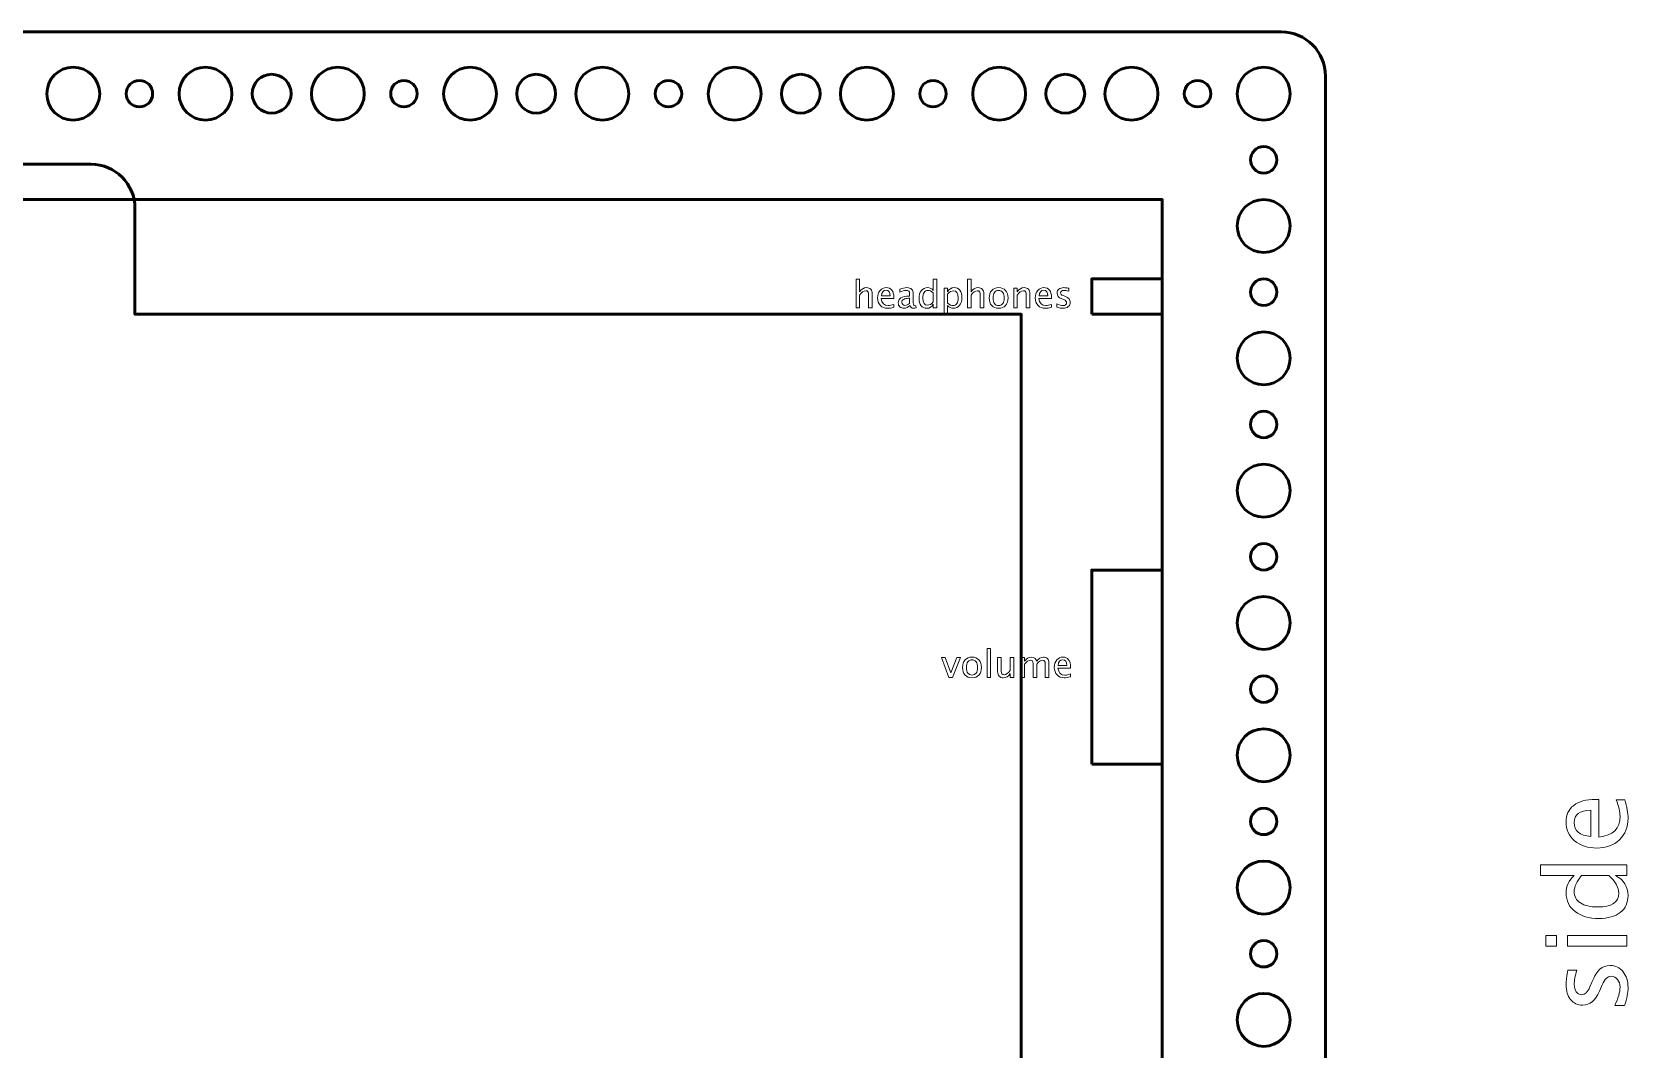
# Model space of a CAD drawing. Header units: centimetres. Extents: x -69 to 69, y -115 to 104.
# Drawn here: x 1.78 to 19.88, y -74.58 to -63.05 of the extents above; entities that cross this region are included whole.
import ezdxf

# ---------------------------------------------------------------- set-up
doc = ezdxf.new("R2010")
doc.units = ezdxf.units.CM
doc.header["$MEASUREMENT"] = 0
doc.layers.add('Layer 1', color=7, linetype='Continuous')

msp = doc.modelspace()

# ---------------------------------------------------------------- linework, layer by layer
at = {"layer": 'Layer 1', "color": 30, "lineweight": 53}
for points in [[(-14.6, -85.05), (14.6, -85.05), (14.6, -64.95), (-14.6, -64.95), (-14.6, -85.05)], [(13.8, -66.25), (14.6, -66.25), (14.6, -65.85), (13.8, -65.85), (13.8, -66.25)], [(13.8, -71.35), (14.6, -71.35), (14.6, -69.15), (13.8, -69.15), (13.8, -71.35)]]:
    msp.add_lwpolyline(points, close=True, dxfattribs=at)
at = {"layer": 'Layer 1', "lineweight": 53}
for centre, major_axis in [((2.25001, -63.75001), (0, 0.30001)), ((3.75001, -63.75001), (0, 0.30001)), ((4.5, -63.75), (0, 0.22)), ((5.25001, -63.75001), (0, 0.30001)), ((6.75001, -63.75001), (0, 0.30001)), ((7.5, -63.75), (0, 0.22)), ((8.25001, -63.75001), (0, 0.30001)), ((9.75001, -63.75001), (0, 0.30001)), ((10.5, -63.75), (0, 0.22)), ((11.25001, -63.75001), (0, 0.30001)), ((12.75001, -63.75001), (0, 0.30001)), ((13.5, -63.75), (0, 0.22)), ((14.25001, -63.75001), (0, 0.30001)), ((15.75001, -63.75001), (0, 0.30001)), ((3, -63.75), (0, 0.15)), ((6, -63.75), (0, 0.15)), ((9, -63.75), (0, 0.15)), ((12, -63.75), (0, 0.15)), ((15, -63.75), (0, 0.15))]:
    msp.add_ellipse(centre, major_axis=major_axis, ratio=1, dxfattribs=at)
for points, knots in [([(-16.45, -86.45), (-16.45, -86.45), (-16.45, -63.55), (-16.45, -63.55), (-16.45, -63.55), (-16.45, -63.27386), (-16.22614, -63.05), (-15.95, -63.05), (-15.95, -63.05), (-15.95, -63.05), (15.95, -63.05), (15.95, -63.05), (15.95, -63.05), (16.22614, -63.05), (16.45, -63.27386), (16.45, -63.55), (16.45, -63.55), (16.45, -63.55), (16.45, -76.55), (16.45, -76.55), (16.45, -76.55), (16.45, -76.55), (15.05, -76.55), (15.05, -76.55), (15.05, -76.55), (14.77386, -76.55), (14.55, -76.77386), (14.55, -77.05), (14.55, -77.05), (14.55, -77.05), (14.55, -80.45), (14.55, -80.45), (14.55, -80.45), (14.55, -80.72614), (14.77386, -80.95), (15.05, -80.95), (15.05, -80.95), (15.05, -80.95), (16.45, -80.95), (16.45, -80.95), (16.45, -80.95), (16.45, -80.95), (16.45, -86.45), (16.45, -86.45), (16.45, -86.45), (16.45, -86.72614), (16.22614, -86.95), (15.95, -86.95), (15.95, -86.95), (15.95, -86.95), (-15.95, -86.95), (-15.95, -86.95), (-15.95, -86.95), (-16.22614, -86.95), (-16.45, -86.72614), (-16.45, -86.45)], [0, 0, 0, 0, 0.06666667, 0.06666667, 0.06666667, 0.06666667, 0.13333333, 0.13333333, 0.13333333, 0.13333333, 0.2, 0.2, 0.2, 0.2, 0.26666667, 0.26666667, 0.26666667, 0.26666667, 0.33333333, 0.33333333, 0.33333333, 0.33333333, 0.4, 0.4, 0.4, 0.4, 0.46666667, 0.46666667, 0.46666667, 0.46666667, 0.53333333, 0.53333333, 0.53333333, 0.53333333, 0.6, 0.6, 0.6, 0.6, 0.66666667, 0.66666667, 0.66666667, 0.66666667, 0.73333333, 0.73333333, 0.73333333, 0.73333333, 0.8, 0.8, 0.8, 0.8, 0.86666667, 0.86666667, 0.86666667, 0.86666667, 1, 1, 1, 1]), ([(15.6, -64.5), (15.6, -64.41716), (15.66716, -64.35), (15.75, -64.35), (15.75, -64.35), (15.83284, -64.35), (15.9, -64.41716), (15.9, -64.5), (15.9, -64.5), (15.9, -64.58284), (15.83284, -64.65), (15.75, -64.65), (15.75, -64.65), (15.66716, -64.65), (15.6, -64.58284), (15.6, -64.5)], [0, 0, 0, 0, 0.2, 0.2, 0.2, 0.2, 0.4, 0.4, 0.4, 0.4, 0.6, 0.6, 0.6, 0.6, 1, 1, 1, 1]), ([(-4.45, -66.25), (-4.45, -66.25), (-4.45, -65.05), (-4.45, -65.05), (-4.45, -65.05), (-4.45, -64.77386), (-4.22614, -64.55), (-3.95, -64.55), (-3.95, -64.55), (-3.95, -64.55), (2.45, -64.55), (2.45, -64.55), (2.45, -64.55), (2.72614, -64.55), (2.95, -64.77386), (2.95, -65.05), (2.95, -65.05), (2.95, -65.05), (2.95, -66.25), (2.95, -66.25), (2.95, -66.25), (2.95, -66.25), (13, -66.25), (13, -66.25), (13, -66.25), (13, -66.25), (13, -83.75), (13, -83.75), (13, -83.75), (13, -83.75), (-13, -83.75), (-13, -83.75), (-13, -83.75), (-13, -83.75), (-13, -66.25), (-13, -66.25), (-13, -66.25), (-13, -66.25), (-4.45, -66.25), (-4.45, -66.25)], [0, 0, 0, 0, 0.09090909, 0.09090909, 0.09090909, 0.09090909, 0.18181818, 0.18181818, 0.18181818, 0.18181818, 0.27272727, 0.27272727, 0.27272727, 0.27272727, 0.36363636, 0.36363636, 0.36363636, 0.36363636, 0.45454545, 0.45454545, 0.45454545, 0.45454545, 0.54545455, 0.54545455, 0.54545455, 0.54545455, 0.63636364, 0.63636364, 0.63636364, 0.63636364, 0.72727273, 0.72727273, 0.72727273, 0.72727273, 0.81818182, 0.81818182, 0.81818182, 0.81818182, 1, 1, 1, 1]), ([(15.45, -65.25), (15.45, -65.08431), (15.58431, -64.95), (15.75, -64.95), (15.75, -64.95), (15.91569, -64.95), (16.05, -65.08431), (16.05, -65.25), (16.05, -65.25), (16.05, -65.41569), (15.91569, -65.55), (15.75, -65.55), (15.75, -65.55), (15.58431, -65.55), (15.45, -65.41569), (15.45, -65.25)], [0, 0, 0, 0, 0.2, 0.2, 0.2, 0.2, 0.4, 0.4, 0.4, 0.4, 0.6, 0.6, 0.6, 0.6, 1, 1, 1, 1]), ([(15.6, -66), (15.6, -65.91716), (15.66716, -65.85), (15.75, -65.85), (15.75, -65.85), (15.83284, -65.85), (15.9, -65.91716), (15.9, -66), (15.9, -66), (15.9, -66.08284), (15.83284, -66.15), (15.75, -66.15), (15.75, -66.15), (15.66716, -66.15), (15.6, -66.08284), (15.6, -66)], [0, 0, 0, 0, 0.2, 0.2, 0.2, 0.2, 0.4, 0.4, 0.4, 0.4, 0.6, 0.6, 0.6, 0.6, 1, 1, 1, 1]), ([(15.45, -66.75), (15.45, -66.58431), (15.58431, -66.45), (15.75, -66.45), (15.75, -66.45), (15.91569, -66.45), (16.05, -66.58431), (16.05, -66.75), (16.05, -66.75), (16.05, -66.91569), (15.91569, -67.05), (15.75, -67.05), (15.75, -67.05), (15.58431, -67.05), (15.45, -66.91569), (15.45, -66.75)], [0, 0, 0, 0, 0.2, 0.2, 0.2, 0.2, 0.4, 0.4, 0.4, 0.4, 0.6, 0.6, 0.6, 0.6, 1, 1, 1, 1]), ([(15.6, -67.5), (15.6, -67.41716), (15.66716, -67.35), (15.75, -67.35), (15.75, -67.35), (15.83284, -67.35), (15.9, -67.41716), (15.9, -67.5), (15.9, -67.5), (15.9, -67.58284), (15.83284, -67.65), (15.75, -67.65), (15.75, -67.65), (15.66716, -67.65), (15.6, -67.58284), (15.6, -67.5)], [0, 0, 0, 0, 0.2, 0.2, 0.2, 0.2, 0.4, 0.4, 0.4, 0.4, 0.6, 0.6, 0.6, 0.6, 1, 1, 1, 1]), ([(15.45, -68.25), (15.45, -68.08431), (15.58431, -67.95), (15.75, -67.95), (15.75, -67.95), (15.91569, -67.95), (16.05, -68.08431), (16.05, -68.25), (16.05, -68.25), (16.05, -68.41569), (15.91569, -68.55), (15.75, -68.55), (15.75, -68.55), (15.58431, -68.55), (15.45, -68.41569), (15.45, -68.25)], [0, 0, 0, 0, 0.2, 0.2, 0.2, 0.2, 0.4, 0.4, 0.4, 0.4, 0.6, 0.6, 0.6, 0.6, 1, 1, 1, 1]), ([(15.6, -69), (15.6, -68.91716), (15.66716, -68.85), (15.75, -68.85), (15.75, -68.85), (15.83284, -68.85), (15.9, -68.91716), (15.9, -69), (15.9, -69), (15.9, -69.08284), (15.83284, -69.15), (15.75, -69.15), (15.75, -69.15), (15.66716, -69.15), (15.6, -69.08284), (15.6, -69)], [0, 0, 0, 0, 0.2, 0.2, 0.2, 0.2, 0.4, 0.4, 0.4, 0.4, 0.6, 0.6, 0.6, 0.6, 1, 1, 1, 1]), ([(15.45, -69.75), (15.45, -69.58431), (15.58431, -69.45), (15.75, -69.45), (15.75, -69.45), (15.91569, -69.45), (16.05, -69.58431), (16.05, -69.75), (16.05, -69.75), (16.05, -69.91569), (15.91569, -70.05), (15.75, -70.05), (15.75, -70.05), (15.58431, -70.05), (15.45, -69.91569), (15.45, -69.75)], [0, 0, 0, 0, 0.2, 0.2, 0.2, 0.2, 0.4, 0.4, 0.4, 0.4, 0.6, 0.6, 0.6, 0.6, 1, 1, 1, 1]), ([(15.6, -70.5), (15.6, -70.41716), (15.66716, -70.35), (15.75, -70.35), (15.75, -70.35), (15.83284, -70.35), (15.9, -70.41716), (15.9, -70.5), (15.9, -70.5), (15.9, -70.58284), (15.83284, -70.65), (15.75, -70.65), (15.75, -70.65), (15.66716, -70.65), (15.6, -70.58284), (15.6, -70.5)], [0, 0, 0, 0, 0.2, 0.2, 0.2, 0.2, 0.4, 0.4, 0.4, 0.4, 0.6, 0.6, 0.6, 0.6, 1, 1, 1, 1]), ([(15.45, -71.25), (15.45, -71.08431), (15.58431, -70.95), (15.75, -70.95), (15.75, -70.95), (15.91569, -70.95), (16.05, -71.08431), (16.05, -71.25), (16.05, -71.25), (16.05, -71.41569), (15.91569, -71.55), (15.75, -71.55), (15.75, -71.55), (15.58431, -71.55), (15.45, -71.41569), (15.45, -71.25)], [0, 0, 0, 0, 0.2, 0.2, 0.2, 0.2, 0.4, 0.4, 0.4, 0.4, 0.6, 0.6, 0.6, 0.6, 1, 1, 1, 1]), ([(15.6, -72), (15.6, -71.91716), (15.66716, -71.85), (15.75, -71.85), (15.75, -71.85), (15.83284, -71.85), (15.9, -71.91716), (15.9, -72), (15.9, -72), (15.9, -72.08284), (15.83284, -72.15), (15.75, -72.15), (15.75, -72.15), (15.66716, -72.15), (15.6, -72.08284), (15.6, -72)], [0, 0, 0, 0, 0.2, 0.2, 0.2, 0.2, 0.4, 0.4, 0.4, 0.4, 0.6, 0.6, 0.6, 0.6, 1, 1, 1, 1]), ([(15.45, -72.75), (15.45, -72.58431), (15.58431, -72.45), (15.75, -72.45), (15.75, -72.45), (15.91569, -72.45), (16.05, -72.58431), (16.05, -72.75), (16.05, -72.75), (16.05, -72.91569), (15.91569, -73.05), (15.75, -73.05), (15.75, -73.05), (15.58431, -73.05), (15.45, -72.91569), (15.45, -72.75)], [0, 0, 0, 0, 0.2, 0.2, 0.2, 0.2, 0.4, 0.4, 0.4, 0.4, 0.6, 0.6, 0.6, 0.6, 1, 1, 1, 1]), ([(15.6, -73.5), (15.6, -73.41716), (15.66716, -73.35), (15.75, -73.35), (15.75, -73.35), (15.83284, -73.35), (15.9, -73.41716), (15.9, -73.5), (15.9, -73.5), (15.9, -73.58284), (15.83284, -73.65), (15.75, -73.65), (15.75, -73.65), (15.66716, -73.65), (15.6, -73.58284), (15.6, -73.5)], [0, 0, 0, 0, 0.2, 0.2, 0.2, 0.2, 0.4, 0.4, 0.4, 0.4, 0.6, 0.6, 0.6, 0.6, 1, 1, 1, 1]), ([(15.45, -74.25), (15.45, -74.08431), (15.58431, -73.95), (15.75, -73.95), (15.75, -73.95), (15.91569, -73.95), (16.05, -74.08431), (16.05, -74.25), (16.05, -74.25), (16.05, -74.41569), (15.91569, -74.55), (15.75, -74.55), (15.75, -74.55), (15.58431, -74.55), (15.45, -74.41569), (15.45, -74.25)], [0, 0, 0, 0, 0.2, 0.2, 0.2, 0.2, 0.4, 0.4, 0.4, 0.4, 0.6, 0.6, 0.6, 0.6, 1, 1, 1, 1])]:
    msp.add_open_spline(points, degree=3, knots=knots, dxfattribs=at)
at = {"layer": 'Layer 1', "color": 30, "lineweight": 9}
for points, knots in [([(11.12671, -66.17806), (11.12671, -66.17806), (11.12671, -65.85167), (11.12671, -65.85167), (11.12671, -65.85167), (11.12671, -65.85167), (11.16735, -65.85167), (11.16735, -65.85167), (11.16735, -65.85167), (11.16735, -65.85167), (11.16735, -65.9961), (11.16735, -65.9961), (11.16735, -65.9961), (11.18887, -65.9647), (11.21526, -65.94904), (11.24644, -65.94904), (11.24644, -65.94904), (11.26606, -65.94904), (11.28165, -65.95518), (11.29315, -65.96752), (11.29315, -65.96752), (11.30465, -65.9798), (11.31043, -65.99638), (11.31043, -66.01712), (11.31043, -66.01712), (11.31043, -66.01712), (11.31043, -66.17806), (11.31043, -66.17806), (11.31043, -66.17806), (11.31043, -66.17806), (11.2698, -66.17806), (11.2698, -66.17806), (11.2698, -66.17806), (11.2698, -66.17806), (11.2698, -66.03039), (11.2698, -66.03039), (11.2698, -66.03039), (11.2698, -66.01374), (11.26733, -66.00188), (11.26246, -65.99483), (11.26246, -65.99483), (11.25752, -65.9877), (11.2494, -65.98417), (11.23805, -65.98417), (11.23805, -65.98417), (11.21307, -65.98417), (11.1895, -66.00047), (11.16735, -66.03307), (11.16735, -66.03307), (11.16735, -66.03307), (11.16735, -66.17806), (11.16735, -66.17806), (11.16735, -66.17806), (11.16735, -66.17806), (11.12671, -66.17806), (11.12671, -66.17806)], [0, 0, 0, 0, 0.06666667, 0.06666667, 0.06666667, 0.06666667, 0.13333333, 0.13333333, 0.13333333, 0.13333333, 0.2, 0.2, 0.2, 0.2, 0.26666667, 0.26666667, 0.26666667, 0.26666667, 0.33333333, 0.33333333, 0.33333333, 0.33333333, 0.4, 0.4, 0.4, 0.4, 0.46666667, 0.46666667, 0.46666667, 0.46666667, 0.53333333, 0.53333333, 0.53333333, 0.53333333, 0.6, 0.6, 0.6, 0.6, 0.66666667, 0.66666667, 0.66666667, 0.66666667, 0.73333333, 0.73333333, 0.73333333, 0.73333333, 0.8, 0.8, 0.8, 0.8, 0.86666667, 0.86666667, 0.86666667, 0.86666667, 1, 1, 1, 1]), ([(12.00344, -66.17806), (12.00344, -66.17806), (12.00344, -66.13594), (12.00344, -66.13594), (12.00344, -66.13594), (11.98685, -66.16741), (11.96188, -66.18314), (11.92851, -66.18314), (11.92851, -66.18314), (11.90141, -66.18314), (11.88011, -66.17333), (11.86458, -66.15365), (11.86458, -66.15365), (11.84906, -66.13396), (11.8413, -66.10708), (11.8413, -66.073), (11.8413, -66.073), (11.8413, -66.03575), (11.85012, -66.00576), (11.86769, -65.98305), (11.86769, -65.98305), (11.88533, -65.9604), (11.90847, -65.94904), (11.93718, -65.94904), (11.93718, -65.94904), (11.96378, -65.94904), (11.98594, -65.9592), (12.00344, -65.97959), (12.00344, -65.97959), (12.00344, -65.97959), (12.00344, -65.85167), (12.00344, -65.85167), (12.00344, -65.85167), (12.00344, -65.85167), (12.04407, -65.85167), (12.04407, -65.85167), (12.04407, -65.85167), (12.04407, -65.85167), (12.04407, -66.17806), (12.04407, -66.17806), (12.04407, -66.17806), (12.04407, -66.17806), (12.00344, -66.17806), (12.00344, -66.17806)], [0, 0, 0, 0, 0.08333333, 0.08333333, 0.08333333, 0.08333333, 0.16666667, 0.16666667, 0.16666667, 0.16666667, 0.25, 0.25, 0.25, 0.25, 0.33333333, 0.33333333, 0.33333333, 0.33333333, 0.41666667, 0.41666667, 0.41666667, 0.41666667, 0.5, 0.5, 0.5, 0.5, 0.58333333, 0.58333333, 0.58333333, 0.58333333, 0.66666667, 0.66666667, 0.66666667, 0.66666667, 0.75, 0.75, 0.75, 0.75, 0.83333333, 0.83333333, 0.83333333, 0.83333333, 1, 1, 1, 1]), ([(12.39192, -66.17806), (12.39192, -66.17806), (12.39192, -65.85167), (12.39192, -65.85167), (12.39192, -65.85167), (12.39192, -65.85167), (12.43256, -65.85167), (12.43256, -65.85167), (12.43256, -65.85167), (12.43256, -65.85167), (12.43256, -65.9961), (12.43256, -65.9961), (12.43256, -65.9961), (12.45408, -65.9647), (12.48047, -65.94904), (12.51165, -65.94904), (12.51165, -65.94904), (12.53127, -65.94904), (12.54686, -65.95518), (12.55836, -65.96752), (12.55836, -65.96752), (12.56986, -65.9798), (12.57564, -65.99638), (12.57564, -66.01712), (12.57564, -66.01712), (12.57564, -66.01712), (12.57564, -66.17806), (12.57564, -66.17806), (12.57564, -66.17806), (12.57564, -66.17806), (12.53501, -66.17806), (12.53501, -66.17806), (12.53501, -66.17806), (12.53501, -66.17806), (12.53501, -66.03039), (12.53501, -66.03039), (12.53501, -66.03039), (12.53501, -66.01374), (12.53254, -66.00188), (12.52767, -65.99483), (12.52767, -65.99483), (12.52273, -65.9877), (12.51461, -65.98417), (12.50326, -65.98417), (12.50326, -65.98417), (12.47828, -65.98417), (12.45471, -66.00047), (12.43256, -66.03307), (12.43256, -66.03307), (12.43256, -66.03307), (12.43256, -66.17806), (12.43256, -66.17806), (12.43256, -66.17806), (12.43256, -66.17806), (12.39192, -66.17806), (12.39192, -66.17806)], [0, 0, 0, 0, 0.06666667, 0.06666667, 0.06666667, 0.06666667, 0.13333333, 0.13333333, 0.13333333, 0.13333333, 0.2, 0.2, 0.2, 0.2, 0.26666667, 0.26666667, 0.26666667, 0.26666667, 0.33333333, 0.33333333, 0.33333333, 0.33333333, 0.4, 0.4, 0.4, 0.4, 0.46666667, 0.46666667, 0.46666667, 0.46666667, 0.53333333, 0.53333333, 0.53333333, 0.53333333, 0.6, 0.6, 0.6, 0.6, 0.66666667, 0.66666667, 0.66666667, 0.66666667, 0.73333333, 0.73333333, 0.73333333, 0.73333333, 0.8, 0.8, 0.8, 0.8, 0.86666667, 0.86666667, 0.86666667, 0.86666667, 1, 1, 1, 1]), ([(11.55414, -66.17086), (11.52683, -66.17905), (11.50348, -66.18314), (11.484, -66.18314), (11.484, -66.18314), (11.45077, -66.18314), (11.42375, -66.17213), (11.40294, -66.15019), (11.40294, -66.15019), (11.38212, -66.12825), (11.37168, -66.09981), (11.37168, -66.06482), (11.37168, -66.06482), (11.37168, -66.03088), (11.38085, -66.00301), (11.39927, -65.98121), (11.39927, -65.98121), (11.41768, -65.95948), (11.44125, -65.94862), (11.46996, -65.94862), (11.46996, -65.94862), (11.49713, -65.94862), (11.51815, -65.95828), (11.53297, -65.97761), (11.53297, -65.97761), (11.54779, -65.99695), (11.55519, -66.02432), (11.55519, -66.05981), (11.55519, -66.05981), (11.55519, -66.05981), (11.55498, -66.07223), (11.55498, -66.07223), (11.55498, -66.07223), (11.55498, -66.07223), (11.41317, -66.07223), (11.41317, -66.07223), (11.41317, -66.07223), (11.41909, -66.12585), (11.44527, -66.15266), (11.49162, -66.15266), (11.49162, -66.15266), (11.50863, -66.15266), (11.52944, -66.14786), (11.55414, -66.13827), (11.55414, -66.13827), (11.55414, -66.13827), (11.55414, -66.17086), (11.55414, -66.17086)], [0, 0, 0, 0, 0.07692308, 0.07692308, 0.07692308, 0.07692308, 0.15384615, 0.15384615, 0.15384615, 0.15384615, 0.23076923, 0.23076923, 0.23076923, 0.23076923, 0.30769231, 0.30769231, 0.30769231, 0.30769231, 0.38461538, 0.38461538, 0.38461538, 0.38461538, 0.46153846, 0.46153846, 0.46153846, 0.46153846, 0.53846154, 0.53846154, 0.53846154, 0.53846154, 0.61538462, 0.61538462, 0.61538462, 0.61538462, 0.69230769, 0.69230769, 0.69230769, 0.69230769, 0.76923077, 0.76923077, 0.76923077, 0.76923077, 0.84615385, 0.84615385, 0.84615385, 0.84615385, 1, 1, 1, 1]), ([(11.41528, -66.04175), (11.41528, -66.04175), (11.51434, -66.04175), (11.51434, -66.04175), (11.51434, -66.04175), (11.51434, -65.99998), (11.49875, -65.97909), (11.46763, -65.97909), (11.46763, -65.97909), (11.43631, -65.97909), (11.41888, -65.99998), (11.41528, -66.04175)], [0, 0, 0, 0, 0.25, 0.25, 0.25, 0.25, 0.5, 0.5, 0.5, 0.5, 1, 1, 1, 1]), ([(11.74097, -66.14949), (11.71656, -66.17192), (11.69306, -66.18314), (11.67048, -66.18314), (11.67048, -66.18314), (11.65193, -66.18314), (11.63648, -66.17735), (11.62427, -66.16571), (11.62427, -66.16571), (11.61199, -66.15407), (11.60586, -66.1394), (11.60586, -66.12169), (11.60586, -66.12169), (11.60586, -66.0972), (11.61616, -66.07837), (11.63676, -66.06524), (11.63676, -66.06524), (11.65736, -66.05212), (11.68692, -66.04556), (11.72545, -66.04556), (11.72545, -66.04556), (11.72545, -66.04556), (11.73497, -66.04556), (11.73497, -66.04556), (11.73497, -66.04556), (11.73497, -66.04556), (11.73497, -66.01854), (11.73497, -66.01854), (11.73497, -66.01854), (11.73497, -65.9925), (11.72143, -65.97952), (11.69426, -65.97952), (11.69426, -65.97952), (11.67324, -65.97952), (11.65024, -65.98615), (11.62533, -65.99941), (11.62533, -65.99941), (11.62533, -65.99941), (11.62533, -65.96597), (11.62533, -65.96597), (11.62533, -65.96597), (11.65271, -65.95468), (11.67853, -65.94904), (11.70273, -65.94904), (11.70273, -65.94904), (11.72763, -65.94904), (11.74605, -65.95468), (11.75783, -65.96604), (11.75783, -65.96604), (11.76969, -65.9774), (11.77561, -65.9949), (11.77561, -66.01854), (11.77561, -66.01854), (11.77561, -66.01854), (11.77561, -66.11992), (11.77561, -66.11992), (11.77561, -66.11992), (11.77561, -66.14314), (11.78274, -66.15478), (11.79706, -66.15478), (11.79706, -66.15478), (11.79882, -66.15478), (11.80143, -66.15449), (11.80489, -66.15393), (11.80489, -66.15393), (11.80489, -66.15393), (11.80778, -66.17651), (11.80778, -66.17651), (11.80778, -66.17651), (11.79854, -66.18095), (11.78838, -66.18314), (11.77723, -66.18314), (11.77723, -66.18314), (11.75826, -66.18314), (11.74619, -66.17192), (11.74097, -66.14949)], [0, 0, 0, 0, 0.05, 0.05, 0.05, 0.05, 0.1, 0.1, 0.1, 0.1, 0.15, 0.15, 0.15, 0.15, 0.2, 0.2, 0.2, 0.2, 0.25, 0.25, 0.25, 0.25, 0.3, 0.3, 0.3, 0.3, 0.35, 0.35, 0.35, 0.35, 0.4, 0.4, 0.4, 0.4, 0.45, 0.45, 0.45, 0.45, 0.5, 0.5, 0.5, 0.5, 0.55, 0.55, 0.55, 0.55, 0.6, 0.6, 0.6, 0.6, 0.65, 0.65, 0.65, 0.65, 0.7, 0.7, 0.7, 0.7, 0.75, 0.75, 0.75, 0.75, 0.8, 0.8, 0.8, 0.8, 0.85, 0.85, 0.85, 0.85, 0.9, 0.9, 0.9, 0.9, 1, 1, 1, 1]), ([(12.00344, -66.00739), (11.98234, -65.98883), (11.96237, -65.97952), (11.94346, -65.97952), (11.94346, -65.97952), (11.92484, -65.97952), (11.91044, -65.98728), (11.90021, -66.00287), (11.90021, -66.00287), (11.88998, -66.01839), (11.8849, -66.04041), (11.8849, -66.06891), (11.8849, -66.06891), (11.8849, -66.12133), (11.90226, -66.14758), (11.93704, -66.14758), (11.93704, -66.14758), (11.95962, -66.14758), (11.98177, -66.13523), (12.00344, -66.11061), (12.00344, -66.11061), (12.00344, -66.11061), (12.00344, -66.00739), (12.00344, -66.00739)], [0, 0, 0, 0, 0.14285714, 0.14285714, 0.14285714, 0.14285714, 0.28571429, 0.28571429, 0.28571429, 0.28571429, 0.42857143, 0.42857143, 0.42857143, 0.42857143, 0.57142857, 0.57142857, 0.57142857, 0.57142857, 0.71428571, 0.71428571, 0.71428571, 0.71428571, 1, 1, 1, 1]), ([(12.1255, -66.25976), (12.1255, -66.25976), (12.1255, -65.9537), (12.1255, -65.9537), (12.1255, -65.9537), (12.1255, -65.9537), (12.16614, -65.9537), (12.16614, -65.9537), (12.16614, -65.9537), (12.16614, -65.9537), (12.16614, -65.9961), (12.16614, -65.9961), (12.16614, -65.9961), (12.18279, -65.9647), (12.20784, -65.94904), (12.24121, -65.94904), (12.24121, -65.94904), (12.26823, -65.94904), (12.28947, -65.95885), (12.30499, -65.97853), (12.30499, -65.97853), (12.32051, -65.99822), (12.32827, -66.0251), (12.32827, -66.05917), (12.32827, -66.05917), (12.32827, -66.09629), (12.31946, -66.12627), (12.30189, -66.14899), (12.30189, -66.14899), (12.28432, -66.17178), (12.26118, -66.18314), (12.23253, -66.18314), (12.23253, -66.18314), (12.20593, -66.18314), (12.18378, -66.17298), (12.16614, -66.15259), (12.16614, -66.15259), (12.16614, -66.15259), (12.16614, -66.25976), (12.16614, -66.25976), (12.16614, -66.25976), (12.16614, -66.25976), (12.1255, -66.25976), (12.1255, -66.25976)], [0, 0, 0, 0, 0.08333333, 0.08333333, 0.08333333, 0.08333333, 0.16666667, 0.16666667, 0.16666667, 0.16666667, 0.25, 0.25, 0.25, 0.25, 0.33333333, 0.33333333, 0.33333333, 0.33333333, 0.41666667, 0.41666667, 0.41666667, 0.41666667, 0.5, 0.5, 0.5, 0.5, 0.58333333, 0.58333333, 0.58333333, 0.58333333, 0.66666667, 0.66666667, 0.66666667, 0.66666667, 0.75, 0.75, 0.75, 0.75, 0.83333333, 0.83333333, 0.83333333, 0.83333333, 1, 1, 1, 1]), ([(12.16614, -66.12458), (12.18709, -66.14328), (12.20706, -66.15266), (12.22604, -66.15266), (12.22604, -66.15266), (12.24474, -66.15266), (12.2592, -66.14483), (12.26936, -66.12924), (12.26936, -66.12924), (12.27959, -66.11364), (12.28467, -66.0917), (12.28467, -66.06334), (12.28467, -66.06334), (12.28467, -66.01084), (12.26732, -65.9846), (12.2326, -65.9846), (12.2326, -65.9846), (12.20988, -65.9846), (12.18773, -65.99687), (12.16614, -66.0215), (12.16614, -66.0215), (12.16614, -66.0215), (12.16614, -66.12458), (12.16614, -66.12458)], [0, 0, 0, 0, 0.14285714, 0.14285714, 0.14285714, 0.14285714, 0.28571429, 0.28571429, 0.28571429, 0.28571429, 0.42857143, 0.42857143, 0.42857143, 0.42857143, 0.57142857, 0.57142857, 0.57142857, 0.57142857, 0.71428571, 0.71428571, 0.71428571, 0.71428571, 1, 1, 1, 1]), ([(12.74399, -66.18314), (12.71104, -66.18314), (12.68494, -66.17263), (12.66575, -66.1516), (12.66575, -66.1516), (12.64649, -66.13058), (12.63689, -66.102), (12.63689, -66.06595), (12.63689, -66.06595), (12.63689, -66.02997), (12.64649, -66.00146), (12.66575, -65.98051), (12.66575, -65.98051), (12.68494, -65.95955), (12.71104, -65.94904), (12.74399, -65.94904), (12.74399, -65.94904), (12.77694, -65.94904), (12.80305, -65.95955), (12.82224, -65.98051), (12.82224, -65.98051), (12.8415, -66.00146), (12.85109, -66.02997), (12.85109, -66.06595), (12.85109, -66.06595), (12.85109, -66.102), (12.8415, -66.13058), (12.82224, -66.1516), (12.82224, -66.1516), (12.80305, -66.17263), (12.77694, -66.18314), (12.74399, -66.18314)], [0, 0, 0, 0, 0.11111111, 0.11111111, 0.11111111, 0.11111111, 0.22222222, 0.22222222, 0.22222222, 0.22222222, 0.33333333, 0.33333333, 0.33333333, 0.33333333, 0.44444444, 0.44444444, 0.44444444, 0.44444444, 0.55555556, 0.55555556, 0.55555556, 0.55555556, 0.66666667, 0.66666667, 0.66666667, 0.66666667, 0.77777778, 0.77777778, 0.77777778, 0.77777778, 1, 1, 1, 1]), ([(12.74392, -66.15266), (12.76403, -66.15266), (12.77969, -66.14511), (12.79084, -66.12994), (12.79084, -66.12994), (12.80192, -66.11484), (12.80749, -66.09346), (12.80749, -66.06595), (12.80749, -66.06595), (12.80749, -66.0385), (12.80192, -66.01719), (12.79084, -66.0021), (12.79084, -66.0021), (12.77969, -65.98707), (12.76403, -65.97952), (12.74392, -65.97952), (12.74392, -65.97952), (12.72374, -65.97952), (12.70808, -65.98707), (12.69707, -66.0021), (12.69707, -66.0021), (12.686, -66.01719), (12.68049, -66.0385), (12.68049, -66.06595), (12.68049, -66.06595), (12.68049, -66.09346), (12.686, -66.11484), (12.69707, -66.12994), (12.69707, -66.12994), (12.70808, -66.14511), (12.72374, -66.15266), (12.74392, -66.15266)], [0, 0, 0, 0, 0.11111111, 0.11111111, 0.11111111, 0.11111111, 0.22222222, 0.22222222, 0.22222222, 0.22222222, 0.33333333, 0.33333333, 0.33333333, 0.33333333, 0.44444444, 0.44444444, 0.44444444, 0.44444444, 0.55555556, 0.55555556, 0.55555556, 0.55555556, 0.66666667, 0.66666667, 0.66666667, 0.66666667, 0.77777778, 0.77777778, 0.77777778, 0.77777778, 1, 1, 1, 1]), ([(12.91474, -66.17806), (12.91474, -66.17806), (12.91474, -65.9537), (12.91474, -65.9537), (12.91474, -65.9537), (12.91474, -65.9537), (12.95538, -65.9537), (12.95538, -65.9537), (12.95538, -65.9537), (12.95538, -65.9537), (12.95538, -65.9961), (12.95538, -65.9961), (12.95538, -65.9961), (12.9769, -65.9647), (13.00329, -65.94904), (13.03447, -65.94904), (13.03447, -65.94904), (13.05409, -65.94904), (13.06968, -65.95518), (13.08118, -65.96752), (13.08118, -65.96752), (13.09268, -65.9798), (13.09846, -65.99638), (13.09846, -66.01712), (13.09846, -66.01712), (13.09846, -66.01712), (13.09846, -66.17806), (13.09846, -66.17806), (13.09846, -66.17806), (13.09846, -66.17806), (13.05783, -66.17806), (13.05783, -66.17806), (13.05783, -66.17806), (13.05783, -66.17806), (13.05783, -66.03039), (13.05783, -66.03039), (13.05783, -66.03039), (13.05783, -66.01374), (13.05536, -66.00188), (13.05049, -65.99483), (13.05049, -65.99483), (13.04555, -65.9877), (13.03743, -65.98417), (13.02608, -65.98417), (13.02608, -65.98417), (13.0011, -65.98417), (12.97753, -66.00047), (12.95538, -66.03307), (12.95538, -66.03307), (12.95538, -66.03307), (12.95538, -66.17806), (12.95538, -66.17806), (12.95538, -66.17806), (12.95538, -66.17806), (12.91474, -66.17806), (12.91474, -66.17806)], [0, 0, 0, 0, 0.06666667, 0.06666667, 0.06666667, 0.06666667, 0.13333333, 0.13333333, 0.13333333, 0.13333333, 0.2, 0.2, 0.2, 0.2, 0.26666667, 0.26666667, 0.26666667, 0.26666667, 0.33333333, 0.33333333, 0.33333333, 0.33333333, 0.4, 0.4, 0.4, 0.4, 0.46666667, 0.46666667, 0.46666667, 0.46666667, 0.53333333, 0.53333333, 0.53333333, 0.53333333, 0.6, 0.6, 0.6, 0.6, 0.66666667, 0.66666667, 0.66666667, 0.66666667, 0.73333333, 0.73333333, 0.73333333, 0.73333333, 0.8, 0.8, 0.8, 0.8, 0.86666667, 0.86666667, 0.86666667, 0.86666667, 1, 1, 1, 1]), ([(13.34217, -66.17086), (13.31486, -66.17905), (13.29151, -66.18314), (13.27203, -66.18314), (13.27203, -66.18314), (13.2388, -66.18314), (13.21178, -66.17213), (13.19097, -66.15019), (13.19097, -66.15019), (13.17015, -66.12825), (13.15971, -66.09981), (13.15971, -66.06482), (13.15971, -66.06482), (13.15971, -66.03088), (13.16888, -66.00301), (13.1873, -65.98121), (13.1873, -65.98121), (13.20571, -65.95948), (13.22928, -65.94862), (13.25799, -65.94862), (13.25799, -65.94862), (13.28516, -65.94862), (13.30618, -65.95828), (13.321, -65.97761), (13.321, -65.97761), (13.33582, -65.99695), (13.34322, -66.02432), (13.34322, -66.05981), (13.34322, -66.05981), (13.34322, -66.05981), (13.34301, -66.07223), (13.34301, -66.07223), (13.34301, -66.07223), (13.34301, -66.07223), (13.2012, -66.07223), (13.2012, -66.07223), (13.2012, -66.07223), (13.20712, -66.12585), (13.2333, -66.15266), (13.27965, -66.15266), (13.27965, -66.15266), (13.29666, -66.15266), (13.31747, -66.14786), (13.34217, -66.13827), (13.34217, -66.13827), (13.34217, -66.13827), (13.34217, -66.17086), (13.34217, -66.17086)], [0, 0, 0, 0, 0.07692308, 0.07692308, 0.07692308, 0.07692308, 0.15384615, 0.15384615, 0.15384615, 0.15384615, 0.23076923, 0.23076923, 0.23076923, 0.23076923, 0.30769231, 0.30769231, 0.30769231, 0.30769231, 0.38461538, 0.38461538, 0.38461538, 0.38461538, 0.46153846, 0.46153846, 0.46153846, 0.46153846, 0.53846154, 0.53846154, 0.53846154, 0.53846154, 0.61538462, 0.61538462, 0.61538462, 0.61538462, 0.69230769, 0.69230769, 0.69230769, 0.69230769, 0.76923077, 0.76923077, 0.76923077, 0.76923077, 0.84615385, 0.84615385, 0.84615385, 0.84615385, 1, 1, 1, 1]), ([(13.20331, -66.04175), (13.20331, -66.04175), (13.30237, -66.04175), (13.30237, -66.04175), (13.30237, -66.04175), (13.30237, -65.99998), (13.28678, -65.97909), (13.25566, -65.97909), (13.25566, -65.97909), (13.22434, -65.97909), (13.20691, -65.99998), (13.20331, -66.04175)], [0, 0, 0, 0, 0.25, 0.25, 0.25, 0.25, 0.5, 0.5, 0.5, 0.5, 1, 1, 1, 1]), ([(13.40532, -66.17002), (13.40532, -66.17002), (13.40532, -66.13276), (13.40532, -66.13276), (13.40532, -66.13276), (13.43192, -66.14603), (13.45499, -66.15266), (13.47467, -66.15266), (13.47467, -66.15266), (13.48638, -66.15266), (13.49612, -66.14949), (13.50381, -66.14314), (13.50381, -66.14314), (13.5115, -66.13686), (13.51538, -66.12895), (13.51538, -66.11943), (13.51538, -66.11943), (13.51538, -66.10553), (13.50459, -66.09403), (13.483, -66.08493), (13.483, -66.08493), (13.483, -66.08493), (13.45922, -66.07484), (13.45922, -66.07484), (13.45922, -66.07484), (13.42415, -66.0603), (13.40659, -66.03928), (13.40659, -66.01197), (13.40659, -66.01197), (13.40659, -65.99243), (13.4135, -65.97705), (13.42733, -65.96583), (13.42733, -65.96583), (13.44116, -65.95461), (13.46014, -65.94904), (13.4842, -65.94904), (13.4842, -65.94904), (13.49669, -65.94904), (13.51221, -65.95073), (13.53062, -65.95419), (13.53062, -65.95419), (13.53062, -65.95419), (13.53909, -65.95581), (13.53909, -65.95581), (13.53909, -65.95581), (13.53909, -65.95581), (13.53909, -65.98968), (13.53909, -65.98968), (13.53909, -65.98968), (13.51644, -65.9829), (13.49838, -65.97952), (13.4849, -65.97952), (13.4849, -65.97952), (13.47305, -65.97952), (13.46367, -65.98213), (13.45654, -65.98728), (13.45654, -65.98728), (13.44948, -65.99243), (13.44596, -65.99934), (13.44596, -66.00802), (13.44596, -66.00802), (13.44596, -66.02023), (13.45583, -66.0306), (13.47566, -66.039), (13.47566, -66.039), (13.47566, -66.039), (13.4952, -66.04725), (13.4952, -66.04725), (13.4952, -66.04725), (13.51736, -66.05656), (13.53302, -66.06644), (13.54219, -66.07681), (13.54219, -66.07681), (13.55144, -66.08719), (13.55602, -66.10017), (13.55602, -66.11569), (13.55602, -66.11569), (13.55602, -66.13537), (13.54826, -66.15153), (13.53267, -66.16416), (13.53267, -66.16416), (13.51715, -66.17679), (13.49725, -66.18314), (13.47305, -66.18314), (13.47305, -66.18314), (13.45442, -66.18314), (13.43192, -66.17877), (13.40532, -66.17002)], [0, 0, 0, 0, 0.04347826, 0.04347826, 0.04347826, 0.04347826, 0.08695652, 0.08695652, 0.08695652, 0.08695652, 0.13043478, 0.13043478, 0.13043478, 0.13043478, 0.17391304, 0.17391304, 0.17391304, 0.17391304, 0.2173913, 0.2173913, 0.2173913, 0.2173913, 0.26086957, 0.26086957, 0.26086957, 0.26086957, 0.30434783, 0.30434783, 0.30434783, 0.30434783, 0.34782609, 0.34782609, 0.34782609, 0.34782609, 0.39130435, 0.39130435, 0.39130435, 0.39130435, 0.43478261, 0.43478261, 0.43478261, 0.43478261, 0.47826087, 0.47826087, 0.47826087, 0.47826087, 0.52173913, 0.52173913, 0.52173913, 0.52173913, 0.56521739, 0.56521739, 0.56521739, 0.56521739, 0.60869565, 0.60869565, 0.60869565, 0.60869565, 0.65217391, 0.65217391, 0.65217391, 0.65217391, 0.69565217, 0.69565217, 0.69565217, 0.69565217, 0.73913043, 0.73913043, 0.73913043, 0.73913043, 0.7826087, 0.7826087, 0.7826087, 0.7826087, 0.82608696, 0.82608696, 0.82608696, 0.82608696, 0.86956522, 0.86956522, 0.86956522, 0.86956522, 0.91304348, 0.91304348, 0.91304348, 0.91304348, 1, 1, 1, 1]), ([(11.73497, -66.12733), (11.73497, -66.12733), (11.73497, -66.06969), (11.73497, -66.06969), (11.73497, -66.06969), (11.73497, -66.06969), (11.72192, -66.06926), (11.72192, -66.06926), (11.72192, -66.06926), (11.69934, -66.06926), (11.68114, -66.07343), (11.66724, -66.08175), (11.66724, -66.08175), (11.65341, -66.09015), (11.6465, -66.10123), (11.6465, -66.11505), (11.6465, -66.11505), (11.6465, -66.12472), (11.64995, -66.1329), (11.6568, -66.13961), (11.6568, -66.13961), (11.66371, -66.14631), (11.67211, -66.1497), (11.68206, -66.1497), (11.68206, -66.1497), (11.69899, -66.1497), (11.71663, -66.14222), (11.73497, -66.12733)], [0, 0, 0, 0, 0.125, 0.125, 0.125, 0.125, 0.25, 0.25, 0.25, 0.25, 0.375, 0.375, 0.375, 0.375, 0.5, 0.5, 0.5, 0.5, 0.625, 0.625, 0.625, 0.625, 0.75, 0.75, 0.75, 0.75, 1, 1, 1, 1]), ([(12.61298, -70.36684), (12.61298, -70.36684), (12.61298, -70.04045), (12.61298, -70.04045), (12.61298, -70.04045), (12.61298, -70.04045), (12.65362, -70.04045), (12.65362, -70.04045), (12.65362, -70.04045), (12.65362, -70.04045), (12.65362, -70.36684), (12.65362, -70.36684), (12.65362, -70.36684), (12.65362, -70.36684), (12.61298, -70.36684), (12.61298, -70.36684)], [0, 0, 0, 0, 0.2, 0.2, 0.2, 0.2, 0.4, 0.4, 0.4, 0.4, 0.6, 0.6, 0.6, 0.6, 1, 1, 1, 1]), ([(12.18055, -70.36684), (12.18055, -70.36684), (12.09701, -70.14248), (12.09701, -70.14248), (12.09701, -70.14248), (12.09701, -70.14248), (12.13765, -70.14248), (12.13765, -70.14248), (12.13765, -70.14248), (12.13765, -70.14248), (12.20277, -70.31682), (12.20277, -70.31682), (12.20277, -70.31682), (12.20277, -70.31682), (12.2717, -70.14248), (12.2717, -70.14248), (12.2717, -70.14248), (12.2717, -70.14248), (12.30994, -70.14248), (12.30994, -70.14248), (12.30994, -70.14248), (12.30994, -70.14248), (12.22126, -70.36684), (12.22126, -70.36684), (12.22126, -70.36684), (12.22126, -70.36684), (12.18055, -70.36684), (12.18055, -70.36684)], [0, 0, 0, 0, 0.125, 0.125, 0.125, 0.125, 0.25, 0.25, 0.25, 0.25, 0.375, 0.375, 0.375, 0.375, 0.5, 0.5, 0.5, 0.5, 0.625, 0.625, 0.625, 0.625, 0.75, 0.75, 0.75, 0.75, 1, 1, 1, 1]), ([(12.44223, -70.37192), (12.40928, -70.37192), (12.38318, -70.36141), (12.36399, -70.34038), (12.36399, -70.34038), (12.34473, -70.31936), (12.33513, -70.29078), (12.33513, -70.25473), (12.33513, -70.25473), (12.33513, -70.21875), (12.34473, -70.19024), (12.36399, -70.16929), (12.36399, -70.16929), (12.38318, -70.14833), (12.40928, -70.13782), (12.44223, -70.13782), (12.44223, -70.13782), (12.47518, -70.13782), (12.50129, -70.14833), (12.52048, -70.16929), (12.52048, -70.16929), (12.53974, -70.19024), (12.54933, -70.21875), (12.54933, -70.25473), (12.54933, -70.25473), (12.54933, -70.29078), (12.53974, -70.31936), (12.52048, -70.34038), (12.52048, -70.34038), (12.50129, -70.36141), (12.47518, -70.37192), (12.44223, -70.37192)], [0, 0, 0, 0, 0.11111111, 0.11111111, 0.11111111, 0.11111111, 0.22222222, 0.22222222, 0.22222222, 0.22222222, 0.33333333, 0.33333333, 0.33333333, 0.33333333, 0.44444444, 0.44444444, 0.44444444, 0.44444444, 0.55555556, 0.55555556, 0.55555556, 0.55555556, 0.66666667, 0.66666667, 0.66666667, 0.66666667, 0.77777778, 0.77777778, 0.77777778, 0.77777778, 1, 1, 1, 1]), ([(12.44216, -70.34144), (12.46227, -70.34144), (12.47793, -70.33389), (12.48908, -70.31872), (12.48908, -70.31872), (12.50016, -70.30362), (12.50573, -70.28224), (12.50573, -70.25473), (12.50573, -70.25473), (12.50573, -70.22728), (12.50016, -70.20597), (12.48908, -70.19088), (12.48908, -70.19088), (12.47793, -70.17585), (12.46227, -70.1683), (12.44216, -70.1683), (12.44216, -70.1683), (12.42198, -70.1683), (12.40632, -70.17585), (12.39531, -70.19088), (12.39531, -70.19088), (12.38424, -70.20597), (12.37873, -70.22728), (12.37873, -70.25473), (12.37873, -70.25473), (12.37873, -70.28224), (12.38424, -70.30362), (12.39531, -70.31872), (12.39531, -70.31872), (12.40632, -70.33389), (12.42198, -70.34144), (12.44216, -70.34144)], [0, 0, 0, 0, 0.11111111, 0.11111111, 0.11111111, 0.11111111, 0.22222222, 0.22222222, 0.22222222, 0.22222222, 0.33333333, 0.33333333, 0.33333333, 0.33333333, 0.44444444, 0.44444444, 0.44444444, 0.44444444, 0.55555556, 0.55555556, 0.55555556, 0.55555556, 0.66666667, 0.66666667, 0.66666667, 0.66666667, 0.77777778, 0.77777778, 0.77777778, 0.77777778, 1, 1, 1, 1]), ([(12.87587, -70.36684), (12.87587, -70.36684), (12.87587, -70.32465), (12.87587, -70.32465), (12.87587, -70.32465), (12.8542, -70.35619), (12.82789, -70.37192), (12.79698, -70.37192), (12.79698, -70.37192), (12.77737, -70.37192), (12.76178, -70.36578), (12.75021, -70.35343), (12.75021, -70.35343), (12.73857, -70.34109), (12.73278, -70.32451), (12.73278, -70.30355), (12.73278, -70.30355), (12.73278, -70.30355), (12.73278, -70.14248), (12.73278, -70.14248), (12.73278, -70.14248), (12.73278, -70.14248), (12.77342, -70.14248), (12.77342, -70.14248), (12.77342, -70.14248), (12.77342, -70.14248), (12.77342, -70.29029), (12.77342, -70.29029), (12.77342, -70.29029), (12.77342, -70.30715), (12.77589, -70.31907), (12.78076, -70.32613), (12.78076, -70.32613), (12.7857, -70.33326), (12.79388, -70.33678), (12.80538, -70.33678), (12.80538, -70.33678), (12.83022, -70.33678), (12.85378, -70.32049), (12.87587, -70.28782), (12.87587, -70.28782), (12.87587, -70.28782), (12.87587, -70.14248), (12.87587, -70.14248), (12.87587, -70.14248), (12.87587, -70.14248), (12.9165, -70.14248), (12.9165, -70.14248), (12.9165, -70.14248), (12.9165, -70.14248), (12.9165, -70.36684), (12.9165, -70.36684), (12.9165, -70.36684), (12.9165, -70.36684), (12.87587, -70.36684), (12.87587, -70.36684)], [0, 0, 0, 0, 0.06666667, 0.06666667, 0.06666667, 0.06666667, 0.13333333, 0.13333333, 0.13333333, 0.13333333, 0.2, 0.2, 0.2, 0.2, 0.26666667, 0.26666667, 0.26666667, 0.26666667, 0.33333333, 0.33333333, 0.33333333, 0.33333333, 0.4, 0.4, 0.4, 0.4, 0.46666667, 0.46666667, 0.46666667, 0.46666667, 0.53333333, 0.53333333, 0.53333333, 0.53333333, 0.6, 0.6, 0.6, 0.6, 0.66666667, 0.66666667, 0.66666667, 0.66666667, 0.73333333, 0.73333333, 0.73333333, 0.73333333, 0.8, 0.8, 0.8, 0.8, 0.86666667, 0.86666667, 0.86666667, 0.86666667, 1, 1, 1, 1]), ([(12.99807, -70.36684), (12.99807, -70.36684), (12.99807, -70.14248), (12.99807, -70.14248), (12.99807, -70.14248), (12.99807, -70.14248), (13.03871, -70.14248), (13.03871, -70.14248), (13.03871, -70.14248), (13.03871, -70.14248), (13.03871, -70.18488), (13.03871, -70.18488), (13.03871, -70.18488), (13.05854, -70.15348), (13.08394, -70.13782), (13.11505, -70.13782), (13.11505, -70.13782), (13.14504, -70.13782), (13.16543, -70.15348), (13.17629, -70.18488), (13.17629, -70.18488), (13.19555, -70.1532), (13.22067, -70.1374), (13.2515, -70.1374), (13.2515, -70.1374), (13.27119, -70.1374), (13.2865, -70.14318), (13.29743, -70.15482), (13.29743, -70.15482), (13.30837, -70.16646), (13.31387, -70.18276), (13.31387, -70.20372), (13.31387, -70.20372), (13.31387, -70.20372), (13.31387, -70.36684), (13.31387, -70.36684), (13.31387, -70.36684), (13.31387, -70.36684), (13.27323, -70.36684), (13.27323, -70.36684), (13.27323, -70.36684), (13.27323, -70.36684), (13.27323, -70.21042), (13.27323, -70.21042), (13.27323, -70.21042), (13.27323, -70.18488), (13.26307, -70.17211), (13.24275, -70.17211), (13.24275, -70.17211), (13.22166, -70.17211), (13.1995, -70.187), (13.17629, -70.21684), (13.17629, -70.21684), (13.17629, -70.21684), (13.17629, -70.36684), (13.17629, -70.36684), (13.17629, -70.36684), (13.17629, -70.36684), (13.13565, -70.36684), (13.13565, -70.36684), (13.13565, -70.36684), (13.13565, -70.36684), (13.13565, -70.21028), (13.13565, -70.21028), (13.13565, -70.21028), (13.13565, -70.18453), (13.12535, -70.17168), (13.10468, -70.17168), (13.10468, -70.17168), (13.08415, -70.17168), (13.06213, -70.18664), (13.03871, -70.21663), (13.03871, -70.21663), (13.03871, -70.21663), (13.03871, -70.36684), (13.03871, -70.36684), (13.03871, -70.36684), (13.03871, -70.36684), (12.99807, -70.36684), (12.99807, -70.36684)], [0, 0, 0, 0, 0.04761905, 0.04761905, 0.04761905, 0.04761905, 0.0952381, 0.0952381, 0.0952381, 0.0952381, 0.14285714, 0.14285714, 0.14285714, 0.14285714, 0.19047619, 0.19047619, 0.19047619, 0.19047619, 0.23809524, 0.23809524, 0.23809524, 0.23809524, 0.28571429, 0.28571429, 0.28571429, 0.28571429, 0.33333333, 0.33333333, 0.33333333, 0.33333333, 0.38095238, 0.38095238, 0.38095238, 0.38095238, 0.42857143, 0.42857143, 0.42857143, 0.42857143, 0.47619048, 0.47619048, 0.47619048, 0.47619048, 0.52380952, 0.52380952, 0.52380952, 0.52380952, 0.57142857, 0.57142857, 0.57142857, 0.57142857, 0.61904762, 0.61904762, 0.61904762, 0.61904762, 0.66666667, 0.66666667, 0.66666667, 0.66666667, 0.71428571, 0.71428571, 0.71428571, 0.71428571, 0.76190476, 0.76190476, 0.76190476, 0.76190476, 0.80952381, 0.80952381, 0.80952381, 0.80952381, 0.85714286, 0.85714286, 0.85714286, 0.85714286, 0.9047619, 0.9047619, 0.9047619, 0.9047619, 1, 1, 1, 1]), ([(13.558, -70.35964), (13.53069, -70.36783), (13.50734, -70.37192), (13.48786, -70.37192), (13.48786, -70.37192), (13.45463, -70.37192), (13.42761, -70.36091), (13.4068, -70.33897), (13.4068, -70.33897), (13.38598, -70.31703), (13.37554, -70.28859), (13.37554, -70.2536), (13.37554, -70.2536), (13.37554, -70.21966), (13.38471, -70.19179), (13.40313, -70.16999), (13.40313, -70.16999), (13.42154, -70.14826), (13.44511, -70.1374), (13.47382, -70.1374), (13.47382, -70.1374), (13.50099, -70.1374), (13.52201, -70.14706), (13.53683, -70.16639), (13.53683, -70.16639), (13.55165, -70.18573), (13.55905, -70.2131), (13.55905, -70.24859), (13.55905, -70.24859), (13.55905, -70.24859), (13.55884, -70.26101), (13.55884, -70.26101), (13.55884, -70.26101), (13.55884, -70.26101), (13.41703, -70.26101), (13.41703, -70.26101), (13.41703, -70.26101), (13.42295, -70.31463), (13.44913, -70.34144), (13.49548, -70.34144), (13.49548, -70.34144), (13.51249, -70.34144), (13.5333, -70.33664), (13.558, -70.32705), (13.558, -70.32705), (13.558, -70.32705), (13.558, -70.35964), (13.558, -70.35964)], [0, 0, 0, 0, 0.07692308, 0.07692308, 0.07692308, 0.07692308, 0.15384615, 0.15384615, 0.15384615, 0.15384615, 0.23076923, 0.23076923, 0.23076923, 0.23076923, 0.30769231, 0.30769231, 0.30769231, 0.30769231, 0.38461538, 0.38461538, 0.38461538, 0.38461538, 0.46153846, 0.46153846, 0.46153846, 0.46153846, 0.53846154, 0.53846154, 0.53846154, 0.53846154, 0.61538462, 0.61538462, 0.61538462, 0.61538462, 0.69230769, 0.69230769, 0.69230769, 0.69230769, 0.76923077, 0.76923077, 0.76923077, 0.76923077, 0.84615385, 0.84615385, 0.84615385, 0.84615385, 1, 1, 1, 1]), ([(13.41914, -70.23053), (13.41914, -70.23053), (13.5182, -70.23053), (13.5182, -70.23053), (13.5182, -70.23053), (13.5182, -70.18876), (13.50261, -70.16787), (13.47149, -70.16787), (13.47149, -70.16787), (13.44017, -70.16787), (13.42274, -70.18876), (13.41914, -70.23053)], [0, 0, 0, 0, 0.25, 0.25, 0.25, 0.25, 0.5, 0.5, 0.5, 0.5, 1, 1, 1, 1])]:
    msp.add_open_spline(points, degree=3, knots=knots, dxfattribs=at)
at = {"layer": 'Layer 1', "color": 5, "lineweight": 9}
for points, knots in [([(19.84544, -71.75421), (19.86999, -71.83612), (19.88227, -71.90619), (19.88227, -71.96461), (19.88227, -71.96461), (19.88227, -72.0643), (19.84925, -72.14537), (19.78342, -72.20781), (19.78342, -72.20781), (19.71759, -72.27025), (19.63229, -72.30158), (19.5273, -72.30158), (19.5273, -72.30158), (19.42549, -72.30158), (19.34188, -72.27406), (19.27648, -72.21882), (19.27648, -72.21882), (19.21129, -72.16357), (19.17869, -72.09288), (19.17869, -72.00673), (19.17869, -72.00673), (19.17869, -71.92524), (19.20769, -71.86216), (19.26568, -71.81771), (19.26568, -71.81771), (19.32368, -71.77326), (19.40581, -71.75103), (19.51228, -71.75103), (19.51228, -71.75103), (19.51228, -71.75103), (19.54953, -71.75167), (19.54953, -71.75167), (19.54953, -71.75167), (19.54953, -71.75167), (19.54953, -72.17712), (19.54953, -72.17712), (19.54953, -72.17712), (19.7104, -72.15934), (19.79083, -72.08081), (19.79083, -71.94175), (19.79083, -71.94175), (19.79083, -71.89073), (19.77644, -71.82829), (19.74765, -71.75421), (19.74765, -71.75421), (19.74765, -71.75421), (19.84544, -71.75421), (19.84544, -71.75421)], [0, 0, 0, 0, 0.07692308, 0.07692308, 0.07692308, 0.07692308, 0.15384615, 0.15384615, 0.15384615, 0.15384615, 0.23076923, 0.23076923, 0.23076923, 0.23076923, 0.30769231, 0.30769231, 0.30769231, 0.30769231, 0.38461538, 0.38461538, 0.38461538, 0.38461538, 0.46153846, 0.46153846, 0.46153846, 0.46153846, 0.53846154, 0.53846154, 0.53846154, 0.53846154, 0.61538462, 0.61538462, 0.61538462, 0.61538462, 0.69230769, 0.69230769, 0.69230769, 0.69230769, 0.76923077, 0.76923077, 0.76923077, 0.76923077, 0.84615385, 0.84615385, 0.84615385, 0.84615385, 1, 1, 1, 1]), ([(19.45809, -72.17077), (19.45809, -72.17077), (19.45809, -71.87359), (19.45809, -71.87359), (19.45809, -71.87359), (19.33278, -71.87359), (19.27013, -71.92037), (19.27013, -72.01371), (19.27013, -72.01371), (19.27013, -72.10769), (19.33278, -72.15997), (19.45809, -72.17077)], [0, 0, 0, 0, 0.25, 0.25, 0.25, 0.25, 0.5, 0.5, 0.5, 0.5, 1, 1, 1, 1]), ([(19.86703, -72.61442), (19.86703, -72.61442), (19.74066, -72.61442), (19.74066, -72.61442), (19.74066, -72.61442), (19.83507, -72.66416), (19.88227, -72.73909), (19.88227, -72.83921), (19.88227, -72.83921), (19.88227, -72.92049), (19.85285, -72.98441), (19.79379, -73.03098), (19.79379, -73.03098), (19.73474, -73.07755), (19.65409, -73.10083), (19.55186, -73.10083), (19.55186, -73.10083), (19.4401, -73.10083), (19.35014, -73.07437), (19.28198, -73.02167), (19.28198, -73.02167), (19.21404, -72.96875), (19.17996, -72.89932), (19.17996, -72.81317), (19.17996, -72.81317), (19.17996, -72.73338), (19.21044, -72.66691), (19.27161, -72.61442), (19.27161, -72.61442), (19.27161, -72.61442), (18.88786, -72.61442), (18.88786, -72.61442), (18.88786, -72.61442), (18.88786, -72.61442), (18.88786, -72.4925), (18.88786, -72.4925), (18.88786, -72.4925), (18.88786, -72.4925), (19.86703, -72.4925), (19.86703, -72.4925), (19.86703, -72.4925), (19.86703, -72.4925), (19.86703, -72.61442), (19.86703, -72.61442)], [0, 0, 0, 0, 0.08333333, 0.08333333, 0.08333333, 0.08333333, 0.16666667, 0.16666667, 0.16666667, 0.16666667, 0.25, 0.25, 0.25, 0.25, 0.33333333, 0.33333333, 0.33333333, 0.33333333, 0.41666667, 0.41666667, 0.41666667, 0.41666667, 0.5, 0.5, 0.5, 0.5, 0.58333333, 0.58333333, 0.58333333, 0.58333333, 0.66666667, 0.66666667, 0.66666667, 0.66666667, 0.75, 0.75, 0.75, 0.75, 0.83333333, 0.83333333, 0.83333333, 0.83333333, 1, 1, 1, 1]), ([(19.35501, -72.61442), (19.29934, -72.67771), (19.2714, -72.73761), (19.2714, -72.79434), (19.2714, -72.79434), (19.2714, -72.85022), (19.29468, -72.8934), (19.34146, -72.92409), (19.34146, -72.92409), (19.38803, -72.95478), (19.45407, -72.97002), (19.53958, -72.97002), (19.53958, -72.97002), (19.69685, -72.97002), (19.77559, -72.91795), (19.77559, -72.8136), (19.77559, -72.8136), (19.77559, -72.74586), (19.73855, -72.6794), (19.66468, -72.61442), (19.66468, -72.61442), (19.66468, -72.61442), (19.35501, -72.61442), (19.35501, -72.61442)], [0, 0, 0, 0, 0.14285714, 0.14285714, 0.14285714, 0.14285714, 0.28571429, 0.28571429, 0.28571429, 0.28571429, 0.42857143, 0.42857143, 0.42857143, 0.42857143, 0.57142857, 0.57142857, 0.57142857, 0.57142857, 0.71428571, 0.71428571, 0.71428571, 0.71428571, 1, 1, 1, 1]), ([(19.07074, -73.41452), (19.07074, -73.41452), (18.94882, -73.41452), (18.94882, -73.41452), (18.94882, -73.41452), (18.94882, -73.41452), (18.94882, -73.2926), (18.94882, -73.2926), (18.94882, -73.2926), (18.94882, -73.2926), (19.07074, -73.2926), (19.07074, -73.2926), (19.07074, -73.2926), (19.07074, -73.2926), (19.07074, -73.41452), (19.07074, -73.41452)], [0, 0, 0, 0, 0.2, 0.2, 0.2, 0.2, 0.4, 0.4, 0.4, 0.4, 0.6, 0.6, 0.6, 0.6, 1, 1, 1, 1]), ([(19.86703, -73.41452), (19.86703, -73.41452), (19.19393, -73.41452), (19.19393, -73.41452), (19.19393, -73.41452), (19.19393, -73.41452), (19.19393, -73.2926), (19.19393, -73.2926), (19.19393, -73.2926), (19.19393, -73.2926), (19.86703, -73.2926), (19.86703, -73.2926), (19.86703, -73.2926), (19.86703, -73.2926), (19.86703, -73.41452), (19.86703, -73.41452)], [0, 0, 0, 0, 0.2, 0.2, 0.2, 0.2, 0.4, 0.4, 0.4, 0.4, 0.6, 0.6, 0.6, 0.6, 1, 1, 1, 1]), ([(19.8429, -74.08614), (19.8429, -74.08614), (19.73114, -74.08614), (19.73114, -74.08614), (19.73114, -74.08614), (19.77093, -74.00634), (19.79083, -73.93713), (19.79083, -73.87807), (19.79083, -73.87807), (19.79083, -73.84293), (19.7813, -73.81372), (19.76225, -73.79065), (19.76225, -73.79065), (19.74342, -73.76758), (19.71971, -73.75594), (19.69113, -73.75594), (19.69113, -73.75594), (19.64944, -73.75594), (19.61493, -73.78832), (19.58763, -73.85309), (19.58763, -73.85309), (19.58763, -73.85309), (19.55736, -73.92443), (19.55736, -73.92443), (19.55736, -73.92443), (19.51376, -74.02962), (19.45068, -74.08233), (19.36877, -74.08233), (19.36877, -74.08233), (19.31013, -74.08233), (19.26399, -74.06159), (19.23034, -74.0201), (19.23034, -74.0201), (19.19668, -73.97861), (19.17996, -73.92167), (19.17996, -73.8495), (19.17996, -73.8495), (19.17996, -73.81203), (19.18504, -73.76546), (19.19541, -73.71022), (19.19541, -73.71022), (19.19541, -73.71022), (19.20028, -73.68482), (19.20028, -73.68482), (19.20028, -73.68482), (19.20028, -73.68482), (19.30188, -73.68482), (19.30188, -73.68482), (19.30188, -73.68482), (19.28156, -73.75276), (19.2714, -73.80695), (19.2714, -73.84738), (19.2714, -73.84738), (19.2714, -73.88294), (19.27923, -73.91109), (19.29468, -73.93247), (19.29468, -73.93247), (19.31013, -73.95364), (19.33088, -73.96422), (19.35691, -73.96422), (19.35691, -73.96422), (19.39353, -73.96422), (19.42465, -73.93459), (19.44983, -73.87511), (19.44983, -73.87511), (19.44983, -73.87511), (19.4746, -73.81648), (19.4746, -73.81648), (19.4746, -73.81648), (19.50254, -73.75001), (19.53217, -73.70302), (19.56329, -73.67551), (19.56329, -73.67551), (19.5944, -73.64778), (19.63335, -73.63402), (19.67992, -73.63402), (19.67992, -73.63402), (19.73897, -73.63402), (19.78744, -73.6573), (19.82533, -73.70408), (19.82533, -73.70408), (19.86322, -73.75065), (19.88227, -73.81034), (19.88227, -73.88294), (19.88227, -73.88294), (19.88227, -73.93882), (19.86915, -74.00634), (19.8429, -74.08614)], [0, 0, 0, 0, 0.04347826, 0.04347826, 0.04347826, 0.04347826, 0.08695652, 0.08695652, 0.08695652, 0.08695652, 0.13043478, 0.13043478, 0.13043478, 0.13043478, 0.17391304, 0.17391304, 0.17391304, 0.17391304, 0.2173913, 0.2173913, 0.2173913, 0.2173913, 0.26086957, 0.26086957, 0.26086957, 0.26086957, 0.30434783, 0.30434783, 0.30434783, 0.30434783, 0.34782609, 0.34782609, 0.34782609, 0.34782609, 0.39130435, 0.39130435, 0.39130435, 0.39130435, 0.43478261, 0.43478261, 0.43478261, 0.43478261, 0.47826087, 0.47826087, 0.47826087, 0.47826087, 0.52173913, 0.52173913, 0.52173913, 0.52173913, 0.56521739, 0.56521739, 0.56521739, 0.56521739, 0.60869565, 0.60869565, 0.60869565, 0.60869565, 0.65217391, 0.65217391, 0.65217391, 0.65217391, 0.69565217, 0.69565217, 0.69565217, 0.69565217, 0.73913043, 0.73913043, 0.73913043, 0.73913043, 0.7826087, 0.7826087, 0.7826087, 0.7826087, 0.82608696, 0.82608696, 0.82608696, 0.82608696, 0.86956522, 0.86956522, 0.86956522, 0.86956522, 0.91304348, 0.91304348, 0.91304348, 0.91304348, 1, 1, 1, 1])]:
    msp.add_open_spline(points, degree=3, knots=knots, dxfattribs=at)

doc.saveas('drawing.dxf')
